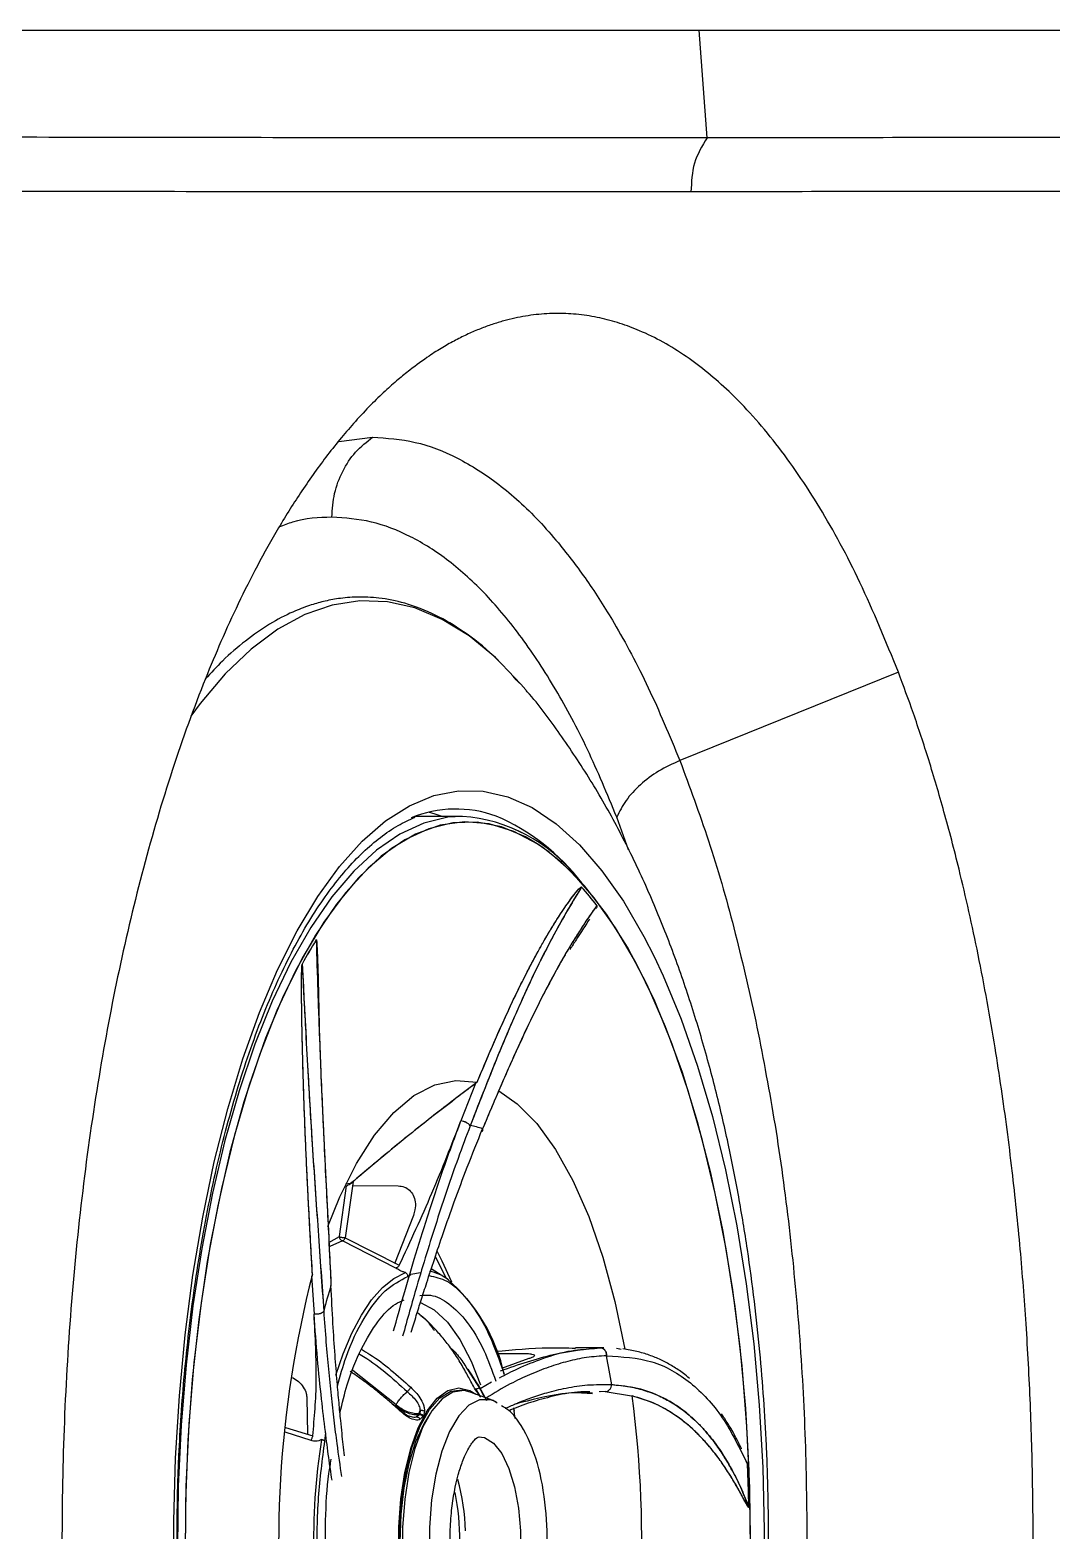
# Model space of a CAD drawing. Header units: inches. Extents: x 2 to 87, y 6 to 129.
# Drawn here: x 9.811 to 12.518, y 65.559 to 69.533 of the extents above; entities that cross this region are included whole.
import ezdxf

# ---------------------------------------------------------------- set-up
doc = ezdxf.new("R2010")
doc.units = ezdxf.units.IN
doc.header["$MEASUREMENT"] = 0
doc.layers.add('1', color=4, linetype='Continuous')

# ---------------------------------------------------------------- blocks, each defined once
blk = doc.blocks.new('2026 STRIDE')
at = {"layer": '1', "color": 3}
for p, q in [((9.2509, 48.4234), (10.856, 48.4234)), ((9.2718, 48.138), (9.2509, 48.4234)), ((8.2966, 47.3342), (8.3863, 47.3456)), ((9.7787, 46.7231), (9.1999, 46.4892)), ((8.6239, 46.3414), (8.4981, 46.3414)), ((8.6239, 46.3414), (8.4981, 46.3414)), ((9.0637, 46.2529), (9.0329, 46.3393)), ((8.6586, 45.6339), (8.6202, 45.5353)), ((8.6586, 45.6339), (8.6202, 45.5353)), ((8.6631, 45.6372), (8.6586, 45.6339)), ((8.6631, 45.6372), (8.6586, 45.6339)), ((8.6747, 45.5074), (8.6775, 45.5139)), ((8.2982, 45.2285), (8.3167, 45.3631)), ((8.3344, 45.3744), (8.3135, 45.2251)), ((8.3278, 45.3688), (8.3146, 45.3672)), ((8.3325, 45.3636), (8.4539, 45.3629)), ((8.4941, 45.2849), (8.4441, 45.1562)), ((8.2706, 45.2128), (8.2982, 45.2285)), ((8.4478, 45.1453), (8.3065, 45.2172)), ((8.3135, 45.2251), (8.4569, 45.1526)), ((8.5813, 45.1182), (8.5524, 45.176)), ((8.2241, 45.125), (8.2311, 45.0232)), ((8.2241, 45.125), (8.2311, 45.0232)), ((8.4793, 45.1231), (8.4878, 45.1286)), ((8.5131, 45.1326), (8.4878, 45.1286)), ((8.5876, 45.1142), (8.5415, 45.1431)), ((8.517, 45.0171), (8.5045, 45.0279)), ((8.7139, 44.9194), (8.7803, 44.9194)), ((8.999, 44.9343), (8.9238, 44.9343)), ((8.999, 44.9343), (8.9238, 44.9343)), ((8.9891, 44.9342), (8.9448, 44.9292)), ((8.999, 44.9337), (8.9891, 44.9342)), ((8.999, 44.9337), (8.9891, 44.9342)), ((9.0406, 44.9304), (9.0317, 44.932)), ((9.0448, 44.9297), (9.0317, 44.932)), ((9.0543, 44.9305), (9.0492, 44.9311)), ((8.4483, 44.7834), (8.3339, 44.8738)), ((8.6375, 44.8765), (8.6711, 44.825)), ((8.7996, 44.9056), (8.7279, 44.8793)), ((8.701, 44.8428), (8.6708, 44.8252)), ((8.2121, 44.8014), (8.2134, 44.7055)), ((8.7055, 44.7943), (8.6447, 44.817)), ((8.6591, 44.8252), (8.6692, 44.8078)), ((8.6711, 44.825), (8.6796, 44.8074)), ((8.7157, 44.7879), (8.7056, 44.7943)), ((8.9256, 44.8157), (8.9682, 44.8132)), ((8.9568, 44.8157), (8.9683, 44.815)), ((9.0025, 44.8182), (8.9866, 44.8173)), ((9.0025, 44.8182), (8.9888, 44.818)), ((9.0025, 44.8182), (9.072, 44.8072)), ((9.0025, 44.8182), (9.072, 44.8072)), ((9.072, 44.8072), (9.0734, 44.8071)), ((8.4532, 44.7735), (8.4384, 44.7852)), ((8.4471, 44.7812), (8.4483, 44.7834)), ((8.5028, 44.7514), (8.5072, 44.757)), ((8.5072, 44.757), (8.5088, 44.757)), ((8.5083, 44.7591), (8.5118, 44.7679)), ((8.51, 44.7591), (8.5083, 44.7591)), ((8.5196, 44.7522), (8.512, 44.7448)), ((8.5207, 44.7543), (8.5196, 44.7522)), ((8.5236, 44.7661), (8.5207, 44.7543)), ((8.7594, 44.7754), (8.7608, 44.7667)), ((8.764, 44.7473), (8.7608, 44.7667)), ((8.1556, 44.7236), (8.2278, 44.701)), ((8.2231, 44.6888), (8.1545, 44.7104)), ((8.2598, 44.6878), (8.2622, 44.7093)), ((9.3792, 44.6261), (9.3709, 44.6435))]:
    blk.add_line(p, q, dxfattribs=at)
at = {"layer": '1', "color": 3, "flags": 128}
for points in [[(8.7917, 46.6764), (8.7791, 46.6912), (8.7113, 46.7617), (8.6416, 46.819), (8.5705, 46.8629), (8.4982, 46.8932), (8.4253, 46.9097), (8.352, 46.9122), (8.279, 46.9008), (8.2064, 46.8756), (8.1348, 46.8366), (8.0645, 46.7842), (7.996, 46.7185), (7.9296, 46.64), (7.9049, 46.6068)], [(7.8611, 44.3095), (7.8601, 44.476), (7.8646, 44.6422), (7.8746, 44.8068), (7.8899, 44.9686), (7.9105, 45.1267), (7.9363, 45.2798), (7.967, 45.4269), (8.0024, 45.567), (8.0423, 45.699), (8.0864, 45.822), (8.1344, 45.9353), (8.186, 46.0379), (8.2407, 46.1292), (8.2983, 46.2085), (8.3582, 46.2753), (8.4202, 46.3291), (8.4837, 46.3695), (8.5483, 46.3962), (8.6136, 46.4091), (8.679, 46.4081), (8.7442, 46.3931), (8.8087, 46.3644), (8.872, 46.3219), (8.9337, 46.2662), (8.9933, 46.1975), (9.0505, 46.1164), (9.1048, 46.0234), (9.132, 45.9701)], [(8.6239, 46.3414), (8.5852, 46.3388), (8.5215, 46.3236), (8.4584, 46.2946), (8.3966, 46.2522), (8.3364, 46.1966), (8.2783, 46.1282), (8.2226, 46.0475), (8.1699, 45.955), (8.1204, 45.8516), (8.0746, 45.7378), (8.0327, 45.6146), (7.9951, 45.4827), (7.962, 45.3433), (7.9337, 45.1971), (7.9103, 45.0455), (7.8921, 44.8893), (7.8791, 44.7297), (7.8716, 44.5679), (7.8694, 44.4051)], [(8.6239, 46.3414), (8.5852, 46.3388), (8.5215, 46.3236), (8.4584, 46.2946), (8.3966, 46.2522), (8.3364, 46.1966), (8.2783, 46.1282), (8.2227, 46.0475), (8.1699, 45.955), (8.1204, 45.8516), (8.0746, 45.7378), (8.0327, 45.6146), (7.9951, 45.4828), (7.962, 45.3433), (7.9337, 45.1972), (7.9103, 45.0455), (7.8921, 44.8893), (7.8792, 44.7297), (7.8716, 44.568), (7.8694, 44.4051), (7.8727, 44.2424)], [(8.57, 46.3414), (8.5519, 46.3474), (8.534, 46.3523)], [(8.8366, 46.2589), (8.824, 46.2674), (8.7601, 46.3016), (8.6952, 46.3214), (8.6299, 46.3268), (8.5647, 46.3177), (8.5, 46.2941), (8.4364, 46.2563), (8.3743, 46.2046), (8.3142, 46.1393), (8.2566, 46.0609), (8.2019, 45.97), (8.1506, 45.8674), (8.1029, 45.7538), (8.0593, 45.63), (8.0201, 45.497), (7.9857, 45.3559), (7.9561, 45.2076), (7.9318, 45.0534), (7.9129, 44.8944), (7.8995, 44.7317), (7.8917, 44.5667), (7.8896, 44.4006), (7.8931, 44.2347)], [(8.8224, 46.2684), (8.7911, 46.2868), (8.7275, 46.3134), (8.6633, 46.3259), (8.5988, 46.3243), (8.5347, 46.3086), (8.4713, 46.2789), (8.4092, 46.2356), (8.3488, 46.1787), (8.2905, 46.1089), (8.2348, 46.0266), (8.182, 45.9324), (8.1327, 45.827), (8.0871, 45.7113), (8.0455, 45.5859), (8.0084, 45.452), (7.9759, 45.3104), (7.9484, 45.1623), (7.9259, 45.0087), (7.9087, 44.8507), (7.8969, 44.6896), (7.8906, 44.5265), (7.8899, 44.3626)], [(9.3871, 44.3996), (9.3851, 44.5634), (9.3775, 44.7262), (9.3645, 44.8867), (9.3461, 45.0438), (9.3225, 45.1963), (9.2938, 45.343), (9.2603, 45.483), (9.2221, 45.615), (9.1796, 45.7383), (9.1332, 45.8518), (9.083, 45.9547), (9.0296, 46.0462), (8.9732, 46.1258), (8.9144, 46.1927), (8.8536, 46.2465), (8.8224, 46.2684)], [(9.3835, 44.6094), (9.3743, 44.7739), (9.3594, 44.9357), (9.3391, 45.0937), (9.3134, 45.2465), (9.2826, 45.393), (9.2469, 45.5321), (9.2065, 45.6628), (9.1618, 45.7841), (9.1132, 45.8949), (9.0609, 45.9946), (9.0054, 46.0823), (8.9471, 46.1574), (8.8865, 46.2193), (8.8366, 46.2589)], [(9.132, 45.9701), (9.1559, 45.9191), (9.2033, 45.8044), (9.2468, 45.68), (9.2861, 45.5467), (9.3208, 45.4055), (9.3508, 45.2575), (9.3758, 45.1036), (9.3956, 44.9449), (9.4102, 44.7825), (9.4193, 44.6176)], [(8.2678, 45.2558), (8.2992, 45.3338), (8.3433, 45.4225), (8.3912, 45.4974), (8.4423, 45.5576), (8.4957, 45.6022), (8.5509, 45.6305), (8.6069, 45.6422), (8.6631, 45.6372)], [(8.2678, 45.2558), (8.2992, 45.3338), (8.3433, 45.4225), (8.3912, 45.4974), (8.4423, 45.5576), (8.4957, 45.6022), (8.5509, 45.6305), (8.6069, 45.6422), (8.6631, 45.6372)], [(8.7204, 45.6145), (8.7691, 45.5806), (8.8213, 45.5277), (8.8708, 45.4596), (8.9168, 45.3773), (8.9587, 45.2818), (8.9959, 45.1745), (9.0279, 45.0569), (9.0543, 44.9305)], [(8.7204, 45.6145), (8.7691, 45.5806), (8.8213, 45.5277), (8.8708, 45.4596), (8.9168, 45.3773), (8.9587, 45.2818), (8.9959, 45.1745), (9.0279, 45.0569), (9.0543, 44.9305)], [(8.3065, 45.2172), (8.2725, 45.2026), (8.2709, 45.2017)], [(8.5958, 45.108), (8.5708, 45.1635), (8.557, 45.1901)], [(8.2892, 44.8615), (8.3082, 44.9178), (8.3312, 44.9726), (8.3565, 45.0205), (8.3836, 45.061), (8.4124, 45.0935), (8.4425, 45.1177), (8.4734, 45.1332)], [(8.5114, 45.0543), (8.513, 45.0538), (8.5496, 45.0349), (8.5848, 45.0022), (8.6176, 44.9566), (8.6474, 44.899), (8.6718, 44.8358)], [(8.4555, 44.3856), (8.4555, 44.4605), (8.461, 44.5341), (8.4717, 44.6038), (8.4873, 44.6674), (8.5072, 44.7227), (8.5307, 44.7677), (8.5571, 44.8009), (8.5854, 44.8212), (8.6148, 44.8279), (8.6441, 44.8209), (8.6593, 44.8115)], [(8.4578, 44.386), (8.458, 44.4622), (8.4638, 44.537), (8.4751, 44.6077), (8.4914, 44.6716), (8.5122, 44.7265), (8.5367, 44.7704), (8.564, 44.8017), (8.5932, 44.8193), (8.6231, 44.8225), (8.6346, 44.8199)], [(8.6447, 44.817), (8.6288, 44.8208), (8.5991, 44.817), (8.5701, 44.7988), (8.543, 44.7671), (8.5187, 44.7229), (8.4982, 44.6678), (8.4822, 44.6038), (8.4712, 44.5333), (8.4656, 44.4587), (8.4657, 44.3828)], [(8.7131, 44.7909), (8.6985, 44.7965), (8.6695, 44.7965), (8.641, 44.7821), (8.6142, 44.7538), (8.5901, 44.7128), (8.5697, 44.6606), (8.5536, 44.5993), (8.5425, 44.5312), (8.5368, 44.4588), (8.5368, 44.3851)], [(8.5387, 44.7605), (8.5215, 44.7333), (8.4999, 44.6855), (8.4823, 44.6281), (8.4692, 44.5633), (8.4613, 44.4933), (8.4586, 44.4208), (8.4615, 44.3483), (8.4696, 44.2785), (8.4828, 44.2139), (8.5006, 44.1568), (8.5223, 44.1093), (8.5387, 44.0836)], [(8.6668, 44.6986), (8.6829, 44.6965), (8.7066, 44.6819), (8.7284, 44.6542), (8.7472, 44.6149), (8.7621, 44.566), (8.7724, 44.5098), (8.7775, 44.4493), (8.7772, 44.3873), (8.7714, 44.3272), (8.7606, 44.2717), (8.7451, 44.2238), (8.7259, 44.1859), (8.7038, 44.1598), (8.68, 44.1468), (8.6696, 44.1455)], [(8.9174, 42.6544), (8.9624, 42.7049), (9.02, 42.7832), (9.0747, 42.8741), (9.1261, 42.9767), (9.1737, 43.0904), (9.2173, 43.2142), (9.2565, 43.3471), (9.291, 43.4883), (9.3205, 43.6365), (9.3448, 43.7908), (9.3638, 43.9498), (9.3772, 44.1124), (9.385, 44.2774), (9.3871, 44.4435), (9.3835, 44.6094)], [(9.4193, 44.6176), (9.423, 44.4514), (9.4231, 44.422)]]:
    blk.add_lwpolyline(points, dxfattribs=at)
at = {"layer": '1', "color": 3}
for centre, radius, start, end in [((8.6064, 46.0477), 0.313, 70.0361, 112.2248), ((8.5941, 45.9205), 0.4219, 37.9071, 85.9476), ((8.5941, 45.9205), 0.4219, 37.9079, 85.9381), ((8.4914, 45.8227), 0.5646, 37.3305, 66.8663), ((8.3131, 45.5975), 0.8382, 37.2614, 41.6217), ((8.3131, 45.5975), 0.8382, 37.2618, 41.6218), ((9.3762, 45.3191), 1.3351, 148.5936, 151.7904), ((9.3763, 45.3191), 1.3351, 148.5939, 151.7904), ((8.6156, 45.3398), 0.1849, 70.4186, 80.9238), ((10.9945, 44.4185), 2.8572, 165.6066, 187.6712), ((8.5043, 44.9997), 0.1415, 55.6569, 76.1959), ((8.2783, 44.7626), 0.4677, 12.4733, 49.1704), ((9.8852, 44.6075), 1.6827, 163.0029, 165.4113), ((6.8224, 44.4866), 2.2247, 9.0498, 11.0491), ((6.2343, 44.4254), 2.8646, 345.8846, 7.6554), ((8.7784, 44.6096), 0.3086, 151.0457, 151.4911), ((8.7801, 44.6096), 0.3086, 151.0457, 151.4911), ((8.5085, 44.7418), 0.0152, 43.4842, 88.845), ((9.9596, 44.4235), 1.7297, 171.082, 191.7057), ((4.6319, 44.4238), 4.7515, 2.225, 2.4399), ((4.6051, 44.4228), 4.7784, 1.0725, 2.4385), ((9.027, 45.7516), 1.1965, 287.1532, 287.3357), ((4.6005, 44.4227), 4.783, 1.0728, 2.224), ((8.0671, 44.4335), 0.5653, 1.5901, 15.5656), ((7.9463, 44.4221), 0.6711, 348.7366, 11.0995)]:
    blk.add_arc(centre, radius, start, end, dxfattribs=at)
for points, knots in [([(7.2188, 48.4234), (7.5553, 48.4234), (8.2282, 48.4234), (8.91, 48.4234), (9.2509, 48.4234)], [0, 0, 0, 0, 0.5, 1, 1, 1, 1]), ([(9.2718, 48.138), (8.9286, 48.138), (8.2423, 48.1379), (7.5799, 48.1392), (7.2488, 48.1398)], [0, 0, 0, 0, 0.5, 1, 1, 1, 1]), ([(9.2718, 48.138), (9.2588, 48.1163), (9.2329, 48.0729), (9.2305, 48.0212), (9.2294, 47.9953)], [0, 0, 0, 0, 0.500034, 1, 1, 1, 1]), ([(10.8655, 48.1413), (10.5956, 48.1404), (10.0558, 48.1385), (9.5331, 48.1382), (9.2718, 48.138)], [0, 0, 0, 0, 0.499999, 1, 1, 1, 1]), ([(9.2294, 47.9953), (8.8862, 47.9953), (8.1998, 47.9952), (7.54, 47.9956), (7.2101, 47.9958)], [0, 0, 0, 0, 0.5, 1, 1, 1, 1]), ([(10.8293, 47.9968), (10.5576, 47.9964), (10.0143, 47.9956), (9.491, 47.9954), (9.2294, 47.9953)], [0, 0, 0, 0, 0.499999, 1, 1, 1, 1]), ([(9.7787, 46.7231), (9.7921, 46.687), (9.8199, 46.6121), (9.8603, 46.4889), (9.9008, 46.3517), (9.936, 46.217), (9.9658, 46.09), (9.9906, 45.9732), (10.0138, 45.8529), (10.0342, 45.7343), (10.0571, 45.5857), (10.0804, 45.4083), (10.1018, 45.2001), (10.1179, 44.9936), (10.129, 44.7848), (10.1351, 44.57), (10.136, 44.3596), (10.1321, 44.1504), (10.1232, 43.9394), (10.1095, 43.7379), (10.0915, 43.5405), (10.0686, 43.342), (10.0458, 43.1842), (10.0271, 43.071), (10.0158, 43.0059), (10.0021, 42.9323), (9.9853, 42.8476), (9.967, 42.7624), (9.9496, 42.6868), (9.9365, 42.6329), (9.9246, 42.586), (9.9125, 42.5397), (9.8984, 42.4881), (9.8843, 42.4385), (9.8702, 42.3911), (9.8561, 42.3456), (9.8267, 42.2539), (9.789, 42.147), (9.7417, 42.0287), (9.7035, 41.9408), (9.6645, 41.8585), (9.6249, 41.7817), (9.5742, 41.6915), (9.5109, 41.5919), (9.4337, 41.4886), (9.3545, 41.4002), (9.2732, 41.326), (9.1898, 41.2656), (9.1126, 41.2242), (9.0426, 41.1971), (8.9801, 41.1806), (8.9149, 41.1715), (8.8548, 41.1709), (8.7998, 41.1764), (8.7496, 41.1861), (8.6967, 41.2016), (8.6456, 41.222), (8.6055, 41.242), (8.5744, 41.2595), (8.546, 41.2769), (8.5016, 41.3072), (8.4383, 41.3574), (8.3694, 41.4238), (8.3079, 41.4934), (8.2604, 41.5532), (8.2189, 41.6106), (8.1832, 41.664), (8.1492, 41.7181), (8.0963, 41.808), (8.0273, 41.9412), (7.948, 42.122), (7.8771, 42.3116), (7.8135, 42.5112), (7.7573, 42.7188), (7.7084, 42.9329), (7.6624, 43.1758), (7.6215, 43.4506), (7.589, 43.7593), (7.5689, 44.0756), (7.5614, 44.3967), (7.5669, 44.7188), (7.5852, 45.0382), (7.6163, 45.3512), (7.6591, 45.6511), (7.7131, 45.9372), (7.7779, 46.2087), (7.8544, 46.4678), (7.9253, 46.6637), (7.9852, 46.807), (8.031, 46.9072), (8.0818, 47.0081), (8.1381, 47.1086), (8.2, 47.207), (8.2677, 47.3016), (8.329, 47.3755), (8.3802, 47.4299), (8.418, 47.4666), (8.4525, 47.4972), (8.4914, 47.5288), (8.5308, 47.5574), (8.5713, 47.5831), (8.6058, 47.6024), (8.639, 47.6188), (8.6713, 47.6326), (8.7027, 47.6441), (8.7332, 47.6534), (8.7627, 47.6607), (8.7912, 47.6662), (8.829, 47.6714), (8.8761, 47.674), (8.9323, 47.671), (8.9873, 47.6621), (9.0409, 47.6477), (9.1179, 47.619), (9.2153, 47.5649), (9.3149, 47.4834), (9.3934, 47.4023), (9.4546, 47.3291), (9.5137, 47.2481), (9.5893, 47.1302), (9.6808, 46.9628), (9.7455, 46.8042), (9.7787, 46.7231)], [0, 0, 0, 0, 0.00738, 0.015333, 0.023852, 0.032926, 0.039388, 0.045828, 0.052666, 0.059272, 0.065027, 0.076337, 0.086929, 0.096819, 0.107388, 0.117956, 0.128524, 0.138354, 0.148776, 0.159785, 0.168486, 0.178683, 0.190359, 0.193372, 0.196892, 0.200917, 0.205447, 0.210993, 0.215334, 0.218476, 0.220421, 0.223628, 0.226749, 0.229784, 0.232734, 0.2356, 0.23838, 0.250348, 0.256954, 0.263441, 0.269812, 0.276066, 0.282204, 0.293088, 0.303969, 0.314849, 0.32533, 0.336044, 0.346991, 0.354424, 0.362135, 0.370121, 0.378383, 0.384155, 0.390289, 0.396783, 0.403637, 0.409162, 0.411722, 0.415266, 0.419792, 0.428516, 0.439482, 0.446649, 0.453111, 0.45887, 0.463927, 0.468285, 0.473554, 0.487241, 0.500072, 0.512722, 0.525167, 0.53741, 0.549452, 0.561296, 0.576868, 0.592496, 0.608183, 0.623938, 0.639768, 0.655576, 0.671367, 0.687146, 0.70232, 0.717754, 0.733457, 0.749437, 0.756343, 0.763741, 0.771637, 0.780035, 0.78894, 0.798358, 0.808297, 0.8137, 0.818626, 0.823074, 0.82704, 0.833516, 0.838041, 0.842279, 0.846394, 0.850385, 0.854251, 0.857991, 0.861606, 0.865093, 0.868454, 0.875461, 0.882336, 0.88908, 0.895689, 0.902164, 0.917749, 0.932467, 0.940916, 0.94933, 0.957708, 0.96605, 0.982625, 1, 1, 1, 1]), ([(8.2783, 47.1335), (8.2797, 47.1547), (8.2826, 47.1969), (8.3052, 47.2559), (8.3392, 47.308), (8.3706, 47.333), (8.3863, 47.3456)], [0, 0, 0, 0, 0.250987, 0.5, 0.749013, 1, 1, 1, 1]), ([(8.3863, 47.3456), (8.424, 47.3429), (8.4993, 47.3376), (8.6112, 47.2941), (8.7208, 47.2245), (8.8097, 47.1445), (8.8611, 47.0851), (8.8783, 47.0653)], [0, 0, 0, 0, 0.222216, 0.444431, 0.666645, 0.888859, 1, 1, 1, 1]), ([(8.2783, 47.1335), (8.2434, 47.1323), (8.1964, 47.1307), (8.1501, 47.1116), (8.1382, 47.1067)], [0, 0, 0, 0, 0.742055, 1, 1, 1, 1]), ([(9.0329, 46.3393), (9.0075, 46.4003), (8.9567, 46.5224), (8.872, 46.6802), (8.7822, 46.8176), (8.6873, 46.9315), (8.5886, 47.0214), (8.4868, 47.0857), (8.3831, 47.1262), (8.3132, 47.1311), (8.2783, 47.1335)], [0, 0, 0, 0, 0.125, 0.25, 0.375, 0.5, 0.625, 0.75, 0.875, 1, 1, 1, 1]), ([(8.8783, 47.0653), (8.9035, 47.0332), (8.9541, 46.9691), (9.034, 46.8424), (9.1178, 46.6867), (9.1725, 46.555), (9.1999, 46.4892)], [0, 0, 0, 0, 0.214307, 0.428615, 0.714307, 1, 1, 1, 1]), ([(8.7753, 46.6937), (8.7526, 46.7189), (8.7044, 46.7723), (8.6298, 46.8306), (8.5512, 46.8774), (8.4762, 46.9064), (8.4063, 46.9205), (8.3476, 46.9232), (8.2986, 46.919), (8.2568, 46.911), (8.2165, 46.8994), (8.1689, 46.8809), (8.1119, 46.8511), (8.0497, 46.8076), (7.9927, 46.7587), (7.9581, 46.7209), (7.943, 46.7044)], [0, 0, 0, 0, 0.087702, 0.185518, 0.272861, 0.369695, 0.449498, 0.517013, 0.573622, 0.619321, 0.661731, 0.713841, 0.787145, 0.865488, 0.941181, 1, 1, 1, 1]), ([(9.4351, 44.4221), (9.4345, 44.4823), (9.4338, 44.5672), (9.4286, 44.6926), (9.4224, 44.7998), (9.412, 44.9268), (9.3978, 45.0591), (9.3792, 45.1963), (9.3561, 45.3361), (9.3281, 45.4772), (9.2951, 45.6188), (9.2565, 45.7601), (9.2119, 45.9004), (9.1609, 46.0394), (9.1029, 46.1763), (9.0374, 46.3096), (8.9647, 46.438), (8.884, 46.5584), (8.8264, 46.6375), (8.7933, 46.6743), (8.792, 46.6757)], [0, 0, 0, 0, 0.069721, 0.098278, 0.145616, 0.194731, 0.247445, 0.302525, 0.359554, 0.418242, 0.478442, 0.540096, 0.603196, 0.667733, 0.733602, 0.800475, 0.867413, 0.933325, 0.997408, 1, 1, 1, 1]), ([(9.1999, 46.4892), (9.1807, 46.4804), (9.1423, 46.4627), (9.0939, 46.4258), (9.0548, 46.3841), (9.0402, 46.3543), (9.0329, 46.3393)], [0, 0, 0, 0, 0.250988, 0.5, 0.749012, 1, 1, 1, 1]), ([(9.1999, 46.4892), (9.2257, 46.4196), (9.2774, 46.2802), (9.3448, 46.0488), (9.3822, 45.8826), (9.401, 45.7995)], [0, 0, 0, 0, 0.333333, 0.666667, 1, 1, 1, 1]), ([(7.8681, 44.4221), (7.8686, 44.4763), (7.8692, 44.5521), (7.8737, 44.6631), (7.879, 44.7564), (7.8877, 44.8663), (7.8994, 44.9796), (7.9144, 45.0956), (7.9328, 45.212), (7.9544, 45.3272), (7.9793, 45.4398), (8.0073, 45.5487), (8.0381, 45.6529), (8.0717, 45.7518), (8.1077, 45.8445), (8.1459, 45.9306), (8.186, 46.0095), (8.2278, 46.0808), (8.2711, 46.1444), (8.3155, 46.2001), (8.3608, 46.2477), (8.4069, 46.2871), (8.453, 46.3185), (8.4835, 46.3322), (8.4985, 46.3389)], [0, 0, 0, 0, 0.058868, 0.082272, 0.121083, 0.161152, 0.203909, 0.248273, 0.293801, 0.340133, 0.387012, 0.434241, 0.481672, 0.529186, 0.57669, 0.624114, 0.671405, 0.718537, 0.765513, 0.812383, 0.859262, 0.906348, 0.954008, 1, 1, 1, 1]), ([(8.9397, 46.1542), (8.9173, 46.1174), (8.8725, 46.0438), (8.7992, 45.8972), (8.7235, 45.7246), (8.671, 45.5897), (8.6447, 45.5223)], [0, 0, 0, 0, 0.250185, 0.500172, 0.750054, 1, 1, 1, 1]), ([(8.9397, 46.1542), (8.933, 46.1436), (8.9179, 46.1195), (8.8921, 46.0755), (8.8624, 46.0215), (8.8288, 45.9561), (8.7893, 45.8736), (8.7452, 45.7738), (8.696, 45.6545), (8.6626, 45.5683), (8.6447, 45.5223)], [0, 0, 0, 0, 0.076042, 0.171909, 0.282488, 0.393719, 0.52075, 0.682832, 0.830704, 1, 1, 1, 1]), ([(8.6631, 45.6372), (8.6754, 45.6666), (8.6974, 45.7196), (8.7268, 45.7862), (8.7514, 45.8396), (8.7737, 45.886), (8.794, 45.9264), (8.8123, 45.9614), (8.8286, 45.9912), (8.8447, 46.0195), (8.8632, 46.0507), (8.8826, 46.0814), (8.9013, 46.109), (8.9155, 46.1285), (8.9259, 46.1416), (8.9328, 46.1494), (8.9369, 46.1533), (8.9387, 46.1543), (8.9394, 46.1545), (8.9396, 46.1543), (8.9397, 46.1542)], [0, 0, 0, 0, 0.129192, 0.232247, 0.31224, 0.390926, 0.471292, 0.530715, 0.589837, 0.648641, 0.707111, 0.793751, 0.863677, 0.916276, 0.953866, 0.980045, 0.99375, 0.997767, 0.999092, 1, 1, 1, 1]), ([(8.6631, 45.6372), (8.671, 45.6561), (8.6863, 45.693), (8.7085, 45.7448), (8.73, 45.7931), (8.751, 45.8388), (8.7722, 45.8829), (8.7918, 45.9222), (8.8099, 45.9569), (8.8264, 45.9873), (8.843, 46.0165), (8.8597, 46.0447), (8.876, 46.0709), (8.891, 46.0939), (8.904, 46.1127), (8.9175, 46.1311), (8.9283, 46.1448), (8.9362, 46.1528), (8.9385, 46.1543), (8.9393, 46.1544), (8.9395, 46.1544), (8.9397, 46.1543), (8.9397, 46.1542)], [0, 0, 0, 0, 0.082507, 0.161152, 0.235824, 0.31015, 0.385664, 0.462423, 0.5218, 0.581626, 0.641914, 0.702681, 0.76537, 0.822714, 0.87059, 0.910727, 0.974984, 0.992345, 0.99734, 0.998943, 0.999534, 1, 1, 1, 1]), ([(8.9802, 46.105), (8.9674, 46.0873), (8.9516, 46.0655), (8.9348, 46.0384), (8.9316, 46.0333)], [0, 0, 0, 0, 0.812049, 1, 1, 1, 1]), ([(8.9802, 46.105), (8.9706, 46.0918), (8.9556, 46.0711), (8.9396, 46.0457), (8.9338, 46.0365)], [0, 0, 0, 0, 0.636436, 1, 1, 1, 1]), ([(8.9802, 46.105), (8.9802, 46.105), (8.9803, 46.1049), (8.9803, 46.1048), (8.9804, 46.1046), (8.9804, 46.1045), (8.9804, 46.1043), (8.9804, 46.1041), (8.9803, 46.1035), (8.9801, 46.1026), (8.9793, 46.1004), (8.9784, 46.0989), (8.9778, 46.0977)], [0, 0, 0, 0, 0.015694, 0.02966, 0.042656, 0.055611, 0.069465, 0.084993, 0.123044, 0.234265, 0.397842, 1, 1, 1, 1]), ([(8.9605, 46.0691), (8.9573, 46.0642), (8.9503, 46.0534), (8.9386, 46.0355), (8.9248, 46.0139), (8.9147, 45.9981), (8.9092, 45.9892), (8.9091, 45.989)], [0, 0, 0, 0, 0.191098, 0.423662, 0.69118, 0.992809, 1, 1, 1, 1]), ([(8.9338, 46.0365), (8.9273, 46.0265), (8.9111, 46.0016), (8.8837, 45.9544), (8.8532, 45.8986), (8.8203, 45.8343), (8.7856, 45.7622), (8.7496, 45.6827), (8.7137, 45.6003), (8.69, 45.5437), (8.6775, 45.5139)], [0, 0, 0, 0, 0.083782, 0.208792, 0.338126, 0.452809, 0.598271, 0.740055, 0.863328, 1, 1, 1, 1]), ([(8.9316, 46.0333), (8.9239, 46.0212), (8.9138, 46.0054), (8.9011, 45.984), (8.8942, 45.9723), (8.8879, 45.9613), (8.8821, 45.9511), (8.8769, 45.9417), (8.858, 45.9075), (8.8247, 45.8439), (8.7762, 45.7423), (8.7273, 45.6325), (8.694, 45.5532), (8.6775, 45.5139)], [0, 0, 0, 0, 0.09964, 0.130613, 0.159213, 0.185441, 0.209296, 0.230776, 0.249883, 0.441809, 0.630817, 0.816891, 1, 1, 1, 1]), ([(8.2368, 46.0148), (8.2368, 46.0149), (8.2368, 46.015), (8.2369, 46.015), (8.237, 46.0149), (8.2371, 46.0149), (8.2371, 46.0147), (8.2373, 46.0143), (8.2375, 46.0133), (8.2382, 46.0085), (8.2388, 45.9995), (8.2395, 45.9855), (8.2402, 45.9685), (8.2411, 45.9418), (8.2421, 45.9028), (8.2434, 45.8489), (8.2442, 45.8091), (8.2447, 45.7873)], [0, 0, 0, 0, 0.001399, 0.002014, 0.00262, 0.003255, 0.003953, 0.005633, 0.010478, 0.017591, 0.0701, 0.127721, 0.202, 0.292836, 0.478108, 0.714711, 1, 1, 1, 1]), ([(8.2368, 46.0148), (8.2382, 45.9699), (8.2407, 45.8889), (8.2438, 45.7992), (8.2458, 45.7474), (8.2466, 45.7252), (8.2474, 45.7048), (8.2482, 45.6862), (8.2489, 45.6695), (8.2513, 45.6094), (8.2559, 45.5062), (8.263, 45.3631), (8.27, 45.2264), (8.274, 45.1415), (8.276, 45.0994)], [0, 0, 0, 0, 0.143689, 0.258956, 0.284448, 0.307987, 0.329573, 0.349205, 0.366882, 0.382606, 0.540573, 0.696139, 0.849289, 1, 1, 1, 1]), ([(8.2368, 46.0148), (8.2378, 45.9812), (8.2401, 45.9067), (8.2438, 45.7987), (8.2479, 45.6907), (8.252, 45.5942), (8.2566, 45.4933), (8.2616, 45.3906), (8.2668, 45.2884), (8.2718, 45.1911), (8.2745, 45.131), (8.276, 45.0994)], [0, 0, 0, 0, 0.107485, 0.238567, 0.342524, 0.450049, 0.545403, 0.666277, 0.784106, 0.886487, 1, 1, 1, 1]), ([(8.227, 45.1287), (8.2253, 45.1577), (8.222, 45.2144), (8.2174, 45.2977), (8.2136, 45.3732), (8.2104, 45.442), (8.2068, 45.5251), (8.2033, 45.6206), (8.2007, 45.7138), (8.1992, 45.7845), (8.1984, 45.8359), (8.198, 45.8842), (8.198, 45.9197), (8.1987, 45.9417), (8.1992, 45.9477), (8.1995, 45.9493), (8.1996, 45.9499), (8.1997, 45.9501), (8.1997, 45.9502)], [0, 0, 0, 0, 0.113953, 0.222942, 0.314775, 0.393989, 0.474125, 0.615342, 0.735005, 0.804943, 0.865955, 0.917844, 0.976853, 0.99284, 0.997477, 0.998985, 0.999549, 1, 1, 1, 1]), ([(8.227, 45.1287), (8.2258, 45.1496), (8.2234, 45.1904), (8.2199, 45.2519), (8.2167, 45.3123), (8.2136, 45.3729), (8.2107, 45.4348), (8.2082, 45.4933), (8.206, 45.5478), (8.2042, 45.5981), (8.2026, 45.6489), (8.2011, 45.7005), (8.1999, 45.7508), (8.199, 45.7978), (8.1984, 45.8389), (8.198, 45.8823), (8.198, 45.9169), (8.1987, 45.941), (8.1992, 45.9475), (8.1995, 45.9493), (8.1996, 45.9499), (8.1997, 45.9501), (8.1997, 45.9502)], [0, 0, 0, 0, 0.082382, 0.160914, 0.235488, 0.309692, 0.385138, 0.461887, 0.521286, 0.581118, 0.641396, 0.702136, 0.764497, 0.820108, 0.868797, 0.91041, 0.974901, 0.992322, 0.997333, 0.99894, 0.999533, 1, 1, 1, 1]), ([(8.1997, 45.9502), (8.2038, 45.8705), (8.2118, 45.7112), (8.2259, 45.4727), (8.242, 45.2409), (8.2518, 45.1012), (8.2567, 45.0314)], [0, 0, 0, 0, 0.250185, 0.500172, 0.750054, 1, 1, 1, 1]), ([(8.1997, 45.9502), (8.2013, 45.9191), (8.2043, 45.8587), (8.2095, 45.7599), (8.2148, 45.6628), (8.2206, 45.5643), (8.2268, 45.464), (8.234, 45.3561), (8.2419, 45.243), (8.2497, 45.1345), (8.2544, 45.0658), (8.2567, 45.0314)], [0, 0, 0, 0, 0.097964, 0.189913, 0.30984, 0.402141, 0.500118, 0.628525, 0.750026, 0.874995, 1, 1, 1, 1]), ([(9.401, 45.7995), (9.4177, 45.7138), (9.4513, 45.5424), (9.4889, 45.2708), (9.5163, 44.992), (9.5334, 44.7075), (9.5355, 44.516), (9.5366, 44.4202)], [0, 0, 0, 0, 0.2, 0.4, 0.599999, 0.799999, 1, 1, 1, 1]), ([(8.6586, 45.6339), (8.6026, 45.5913), (8.4902, 45.5059), (8.382, 45.4146), (8.3278, 45.3688)], [0, 0, 0, 0, 0.498632, 1, 1, 1, 1]), ([(8.6586, 45.6339), (8.6242, 45.608), (8.5704, 45.5673), (8.4618, 45.4814), (8.3887, 45.4201), (8.3344, 45.3744)], [0, 0, 0, 0, 0.312171, 0.487913, 1, 1, 1, 1]), ([(8.4419, 44.9793), (8.4504, 45.0101), (8.4682, 45.0735), (8.4979, 45.1744), (8.5331, 45.2877), (8.574, 45.4112), (8.6047, 45.4937), (8.6202, 45.5353)], [0, 0, 0, 0, 0.15975, 0.329609, 0.529308, 0.76251, 1, 1, 1, 1]), ([(8.4569, 45.1526), (8.4866, 45.2166), (8.5466, 45.3461), (8.5955, 45.4718), (8.6202, 45.5353)], [0, 0, 0, 0, 0.4946905, 1, 1, 1, 1]), ([(8.6447, 45.5223), (8.6339, 45.4936), (8.6131, 45.4385), (8.5836, 45.3536), (8.5558, 45.2693), (8.529, 45.1836), (8.4985, 45.0822), (8.478, 45.0089), (8.4656, 44.9646)], [0, 0, 0, 0, 0.163946, 0.315278, 0.467646, 0.619723, 0.770778, 1, 1, 1, 1]), ([(8.4885, 44.9757), (8.4929, 44.9904), (8.5016, 45.0186), (8.5153, 45.0622), (8.5312, 45.1118), (8.5506, 45.171), (8.5748, 45.2426), (8.6037, 45.3244), (8.6382, 45.4175), (8.6638, 45.4804), (8.6775, 45.5139)], [0, 0, 0, 0, 0.077905, 0.150178, 0.233656, 0.344485, 0.470875, 0.625514, 0.799986, 1, 1, 1, 1]), ([(8.6447, 45.5223), (8.6437, 45.5236), (8.6422, 45.5256), (8.6384, 45.5284), (8.635, 45.5304), (8.6312, 45.5322), (8.6262, 45.5341), (8.6226, 45.5348), (8.6202, 45.5353)], [0, 0, 0, 0, 0.241089, 0.371167, 0.503762, 0.635799, 0.764278, 1, 1, 1, 1]), ([(8.6447, 45.5223), (8.6438, 45.5236), (8.6423, 45.5255), (8.6386, 45.5282), (8.6352, 45.5303), (8.6314, 45.5321), (8.6263, 45.5341), (8.6226, 45.5348), (8.6202, 45.5353)], [0, 0, 0, 0, 0.235292, 0.36364, 0.495629, 0.628267, 0.758474, 1, 1, 1, 1]), ([(8.6749, 45.5074), (8.6754, 45.5076), (8.6775, 45.5081), (8.6787, 45.5103), (8.6779, 45.5128), (8.6775, 45.5139)], [0, 0, 0, 0, 0.153164, 0.591811, 1, 1, 1, 1]), ([(8.6764, 45.5079), (8.6764, 45.5079), (8.6779, 45.5083), (8.6787, 45.5104), (8.6779, 45.5128), (8.6775, 45.5139)], [0, 0, 0, 0, 0.000037, 0.518025, 1, 1, 1, 1]), ([(8.3167, 45.3631), (8.3171, 45.3632), (8.3179, 45.3634), (8.3203, 45.3645), (8.324, 45.3666), (8.3291, 45.3701), (8.3326, 45.373), (8.3344, 45.3744)], [0, 0, 0, 0, 0.105476, 0.219665, 0.464858, 0.730397, 1, 1, 1, 1]), ([(8.4539, 45.3629), (8.4595, 45.3623), (8.4708, 45.361), (8.4846, 45.3519), (8.4948, 45.3383), (8.5001, 45.3202), (8.4997, 45.3015), (8.4957, 45.2897), (8.4941, 45.2849)], [0, 0, 0, 0, 0.161416, 0.322613, 0.489718, 0.670379, 0.864807, 1, 1, 1, 1]), ([(8.2982, 45.2285), (8.2984, 45.2272), (8.2987, 45.2247), (8.3006, 45.2213), (8.3032, 45.2186), (8.3054, 45.2177), (8.3065, 45.2172)], [0, 0, 0, 0, 0.2500001, 0.5000001, 0.75, 1, 1, 1, 1]), ([(8.3135, 45.2251), (8.312, 45.2251), (8.309, 45.2252), (8.3044, 45.226), (8.3004, 45.2271), (8.2989, 45.228), (8.2982, 45.2285)], [0, 0, 0, 0, 0.251586, 0.503727, 0.754836, 1, 1, 1, 1]), ([(8.3065, 45.2172), (8.3071, 45.2174), (8.3083, 45.2177), (8.3101, 45.2194), (8.312, 45.2218), (8.3129, 45.2239), (8.3135, 45.2251)], [0, 0, 0, 0, 0.235223, 0.500032, 0.721415, 1, 1, 1, 1]), ([(8.4569, 45.1526), (8.4562, 45.1517), (8.4548, 45.1497), (8.4523, 45.1474), (8.4498, 45.1458), (8.4484, 45.1455), (8.4478, 45.1453)], [0, 0, 0, 0, 0.243718, 0.499518, 0.755577, 1, 1, 1, 1]), ([(8.2933, 44.8334), (8.3005, 44.8595), (8.3198, 44.9292), (8.363, 45.0161), (8.4184, 45.0915), (8.4592, 45.1127), (8.4793, 45.1231)], [0, 0, 0, 0, 0.1671, 0.44705, 0.727001, 1, 1, 1, 1]), ([(8.4734, 45.1332), (8.4709, 45.134), (8.4661, 45.1356), (8.459, 45.1388), (8.4527, 45.1421), (8.4494, 45.1442), (8.4478, 45.1453)], [0, 0, 0, 0, 0.282347, 0.563256, 0.780507, 1, 1, 1, 1]), ([(8.5357, 45.1254), (8.5515, 45.122), (8.5883, 45.1142), (8.6426, 45.0602), (8.695, 44.9773), (8.7218, 44.9007), (8.7346, 44.8641)], [0, 0, 0, 0, 0.20549, 0.477886, 0.750282, 1, 1, 1, 1]), ([(8.3115, 44.6482), (8.3104, 44.6581), (8.3082, 44.6774), (8.305, 44.7087), (8.3013, 44.7452), (8.297, 44.7905), (8.2919, 44.8479), (8.2864, 44.9175), (8.2807, 45.0019), (8.2776, 45.0655), (8.276, 45.0994)], [0, 0, 0, 0, 0.077905, 0.150178, 0.233656, 0.344485, 0.470875, 0.625514, 0.799986, 1, 1, 1, 1]), ([(8.5114, 45.0728), (8.5208, 45.0736), (8.5467, 45.076), (8.5895, 45.0535), (8.6375, 45.0051), (8.6801, 44.9357), (8.7022, 44.8742), (8.7124, 44.8459)], [0, 0, 0, 0, 0.123071, 0.341665, 0.569347, 0.801861, 1, 1, 1, 1]), ([(8.2567, 45.0314), (8.2557, 45.0301), (8.2542, 45.028), (8.2503, 45.0258), (8.2468, 45.0244), (8.2428, 45.0234), (8.2375, 45.0227), (8.2336, 45.023), (8.2311, 45.0232)], [0, 0, 0, 0, 0.241089, 0.371167, 0.503762, 0.635799, 0.764278, 1, 1, 1, 1]), ([(8.2567, 45.0314), (8.2558, 45.0301), (8.2543, 45.0281), (8.2505, 45.0259), (8.247, 45.0244), (8.243, 45.0234), (8.2376, 45.0227), (8.2337, 45.023), (8.2311, 45.0232)], [0, 0, 0, 0, 0.235292, 0.36364, 0.495629, 0.628267, 0.758474, 1, 1, 1, 1]), ([(8.2567, 45.0314), (8.2586, 45.0038), (8.2624, 44.9509), (8.269, 44.8767), (8.276, 44.8076), (8.2835, 44.7421), (8.2926, 44.669), (8.2995, 44.6218), (8.3036, 44.5934)], [0, 0, 0, 0, 0.1639456, 0.3152783, 0.4676457, 0.6197227, 0.7707775, 1, 1, 1, 1]), ([(8.2997, 44.7619), (8.3059, 44.7874), (8.3212, 44.8513), (8.3555, 44.9341), (8.3988, 45.0054), (8.4378, 45.0479), (8.4621, 45.0581), (8.47, 45.0614)], [0, 0, 0, 0, 0.164397, 0.412078, 0.654613, 0.887467, 1, 1, 1, 1]), ([(8.2278, 44.701), (8.2321, 44.7487), (8.2408, 44.8452), (8.2344, 44.9634), (8.2311, 45.0232)], [0, 0, 0, 0, 0.49469, 1, 1, 1, 1]), ([(8.2787, 44.5836), (8.2758, 44.6035), (8.2698, 44.6446), (8.2605, 44.7159), (8.2503, 44.8022), (8.2399, 44.9049), (8.2341, 44.9835), (8.2311, 45.0232)], [0, 0, 0, 0, 0.159749, 0.329609, 0.529308, 0.76251, 1, 1, 1, 1]), ([(8.5499, 44.9793), (8.5492, 44.9805), (8.5383, 44.9993), (8.5255, 45.0095), (8.5135, 45.0189)], [0, 0, 0, 0, 0.065094, 1, 1, 1, 1]), ([(8.6349, 44.8667), (8.6287, 44.8778), (8.6163, 44.8998), (8.5954, 44.9308), (8.5731, 44.9598), (8.5494, 44.9865), (8.5309, 45.0057), (8.5198, 45.0155), (8.5174, 45.0175)], [0, 0, 0, 0, 0.198296, 0.392541, 0.582791, 0.76912, 0.951618, 1, 1, 1, 1]), ([(8.3512, 44.9175), (8.352, 44.9171), (8.3992, 44.8903), (8.4388, 44.854), (8.4777, 44.8182)], [0, 0, 0, 0, 0.016664, 1, 1, 1, 1]), ([(8.3564, 44.9306), (8.364, 44.9261), (8.4118, 44.8974), (8.4527, 44.8606), (8.4872, 44.8296)], [0, 0, 0, 0, 0.157756, 1, 1, 1, 1]), ([(8.5908, 44.9361), (8.6, 44.927), (8.618, 44.9091), (8.6311, 44.8872), (8.6375, 44.8765)], [0, 0, 0, 0, 0.509368, 1, 1, 1, 1]), ([(9.0059, 44.913), (8.9883, 44.9119), (8.9545, 44.9097), (8.9033, 44.899), (8.8529, 44.8838), (8.802, 44.8635), (8.7467, 44.8376), (8.7081, 44.8142), (8.6867, 44.8012)], [0, 0, 0, 0, 0.170815, 0.328488, 0.48724, 0.645689, 0.803073, 1, 1, 1, 1]), ([(8.9234, 44.9325), (8.9, 44.9331), (8.8297, 44.9348), (8.759, 44.9283), (8.7118, 44.924)], [0, 0, 0, 0, 0.33193, 1, 1, 1, 1]), ([(8.9448, 44.9292), (8.9341, 44.9283), (8.8984, 44.9251), (8.8397, 44.9071), (8.7759, 44.8823), (8.7376, 44.8624), (8.7217, 44.8542)], [0, 0, 0, 0, 0.148288, 0.49413, 0.790286, 1, 1, 1, 1]), ([(8.7252, 44.8736), (8.7731, 44.89), (8.87, 44.923), (8.9491, 44.9304), (8.9891, 44.9342)], [0, 0, 0, 0, 0.494692, 1, 1, 1, 1]), ([(8.7803, 44.9194), (8.7857, 44.9193), (8.7967, 44.9191), (8.8082, 44.9177), (8.8148, 44.9155), (8.8152, 44.9124), (8.8098, 44.9089), (8.8026, 44.9065), (8.7996, 44.9056)], [0, 0, 0, 0, 0.161416, 0.322613, 0.489718, 0.670379, 0.864807, 1, 1, 1, 1]), ([(9.0059, 44.913), (9.0058, 44.9156), (9.0056, 44.9197), (9.0036, 44.9246), (9.0014, 44.9281), (8.9987, 44.9308), (8.9946, 44.9335), (8.9913, 44.9339), (8.9891, 44.9342)], [0, 0, 0, 0, 0.241088, 0.371167, 0.503762, 0.635799, 0.764277, 1, 1, 1, 1]), ([(8.9891, 44.9342), (8.9913, 44.9339), (8.9947, 44.9335), (8.9987, 44.9308), (9.0015, 44.928), (9.0036, 44.9245), (9.0056, 44.9196), (9.0058, 44.9156), (9.0059, 44.913)], [0, 0, 0, 0, 0.238394, 0.367677, 0.499999, 0.632322, 0.761605, 1, 1, 1, 1]), ([(9.0059, 44.913), (9.0469, 44.9106), (9.1289, 44.9057), (9.2303, 44.8466), (9.3161, 44.7547), (9.3581, 44.669), (9.3792, 44.6261)], [0, 0, 0, 0, 0.249946, 0.499828, 0.749815, 1, 1, 1, 1]), ([(9.2251, 44.8533), (9.2199, 44.8577), (9.2059, 44.8695), (9.1819, 44.8853), (9.1532, 44.9012), (9.1227, 44.914), (9.0899, 44.9243), (9.0664, 44.9284), (9.0543, 44.9305)], [0, 0, 0, 0, 0.104777, 0.279597, 0.451129, 0.62521, 0.808251, 1, 1, 1, 1]), ([(8.4549, 44.7706), (8.4466, 44.7781), (8.4301, 44.7931), (8.4046, 44.8144), (8.3787, 44.8346), (8.3528, 44.8537), (8.3353, 44.8657), (8.3266, 44.8715)], [0, 0, 0, 0, 0.207919, 0.412114, 0.612629, 0.809519, 1, 1, 1, 1]), ([(8.6886, 44.7937), (8.6844, 44.8022), (8.67, 44.8313), (8.6519, 44.8583), (8.6391, 44.8774)], [0, 0, 0, 0, 0.29199, 1, 1, 1, 1]), ([(8.1744, 44.8558), (8.1798, 44.8523), (8.191, 44.845), (8.2036, 44.8299), (8.211, 44.8147), (8.2118, 44.8053), (8.2121, 44.8014)], [0, 0, 0, 0, 0.246514, 0.513279, 0.800373, 1, 1, 1, 1]), ([(8.6718, 44.8033), (8.6702, 44.8056), (8.667, 44.8102), (8.6599, 44.8215), (8.648, 44.8418), (8.64, 44.8571), (8.6349, 44.8667)], [0, 0, 0, 0, 0.123611, 0.24939, 0.525922, 1, 1, 1, 1]), ([(8.7377, 44.774), (8.7383, 44.7743), (8.7484, 44.779), (8.7709, 44.7886), (8.8069, 44.8026), (8.8506, 44.8168), (8.9008, 44.829), (8.9584, 44.8376), (8.9982, 44.8369), (9.0194, 44.8366)], [0, 0, 0, 0, 0.006365, 0.10397, 0.233554, 0.381333, 0.562141, 0.766138, 1, 1, 1, 1]), ([(9.0025, 44.8182), (9.0046, 44.8184), (9.0087, 44.819), (9.0142, 44.8232), (9.0182, 44.8293), (9.019, 44.8342), (9.0194, 44.8366)], [0, 0, 0, 0, 0.240996, 0.5, 0.759004, 1, 1, 1, 1]), ([(9.0025, 44.8182), (9.0046, 44.8184), (9.0087, 44.819), (9.0142, 44.8232), (9.0182, 44.8293), (9.019, 44.8342), (9.0194, 44.8366)], [0, 0, 0, 0, 0.240961, 0.499951, 0.758968, 1, 1, 1, 1]), ([(9.0194, 44.8366), (9.0356, 44.8351), (9.0666, 44.8322), (9.1081, 44.8215), (9.1453, 44.8073), (9.175, 44.7916), (9.1996, 44.7756), (9.2196, 44.7604), (9.2395, 44.743), (9.2592, 44.7232), (9.2826, 44.6964), (9.3109, 44.658), (9.3389, 44.6105), (9.3634, 44.5605), (9.3762, 44.5284), (9.3826, 44.5122)], [0, 0, 0, 0, 0.097801, 0.186555, 0.267239, 0.348864, 0.398966, 0.450832, 0.504508, 0.560042, 0.617481, 0.712107, 0.829296, 0.914147, 1, 1, 1, 1]), ([(9.3826, 44.5122), (9.3756, 44.5298), (9.3603, 44.568), (9.3357, 44.6161), (9.31, 44.6585), (9.2863, 44.6916), (9.2628, 44.7195), (9.2405, 44.7421), (9.2188, 44.7611), (9.1967, 44.7777), (9.1743, 44.7919), (9.1392, 44.8104), (9.0892, 44.829), (9.0426, 44.8341), (9.0194, 44.8366)], [0, 0, 0, 0, 0.0937089, 0.2034843, 0.2814454, 0.3619645, 0.4325667, 0.4928805, 0.5514888, 0.6084488, 0.6638154, 0.7176418, 0.8591573, 1, 1, 1, 1]), ([(8.4483, 44.7834), (8.4498, 44.786), (8.453, 44.7912), (8.4605, 44.8007), (8.4691, 44.8103), (8.4749, 44.8156), (8.4777, 44.8182)], [0, 0, 0, 0, 0.242859, 0.5, 0.757141, 1, 1, 1, 1]), ([(8.4872, 44.8296), (8.4868, 44.8288), (8.4858, 44.8271), (8.4834, 44.824), (8.4805, 44.8208), (8.4786, 44.819), (8.4777, 44.8182)], [0, 0, 0, 0, 0.2421878, 0.4999995, 0.7578114, 1, 1, 1, 1]), ([(8.4777, 44.8182), (8.4861, 44.8106), (8.4985, 44.7996), (8.5084, 44.7832), (8.5114, 44.7741), (8.5117, 44.77), (8.5118, 44.7679)], [0, 0, 0, 0, 0.5222153, 0.7643337, 0.8827852, 1, 1, 1, 1]), ([(8.4872, 44.8296), (8.4959, 44.8209), (8.5098, 44.8072), (8.5202, 44.7865), (8.5234, 44.7741), (8.5236, 44.7688), (8.5236, 44.7661)], [0, 0, 0, 0, 0.471205, 0.750514, 0.876199, 1, 1, 1, 1]), ([(8.6591, 44.8252), (8.6603, 44.8257), (8.6629, 44.8267), (8.6665, 44.8271), (8.6695, 44.8266), (8.6706, 44.8255), (8.6711, 44.825)], [0, 0, 0, 0, 0.242189, 0.500001, 0.757813, 1, 1, 1, 1]), ([(8.9617, 44.8177), (8.9536, 44.8178), (8.9241, 44.8179), (8.8739, 44.809), (8.8136, 44.7929), (8.772, 44.7786), (8.7505, 44.7689), (8.7474, 44.7676)], [0, 0, 0, 0, 0.117321, 0.427058, 0.706177, 0.95777, 1, 1, 1, 1]), ([(8.9599, 44.8159), (8.9363, 44.8156), (8.8777, 44.8147), (8.806, 44.7962), (8.7631, 44.7851)], [0, 0, 0, 0, 0.401684, 1, 1, 1, 1]), ([(9.3826, 44.5122), (9.3826, 44.5121), (9.3826, 44.512), (9.3826, 44.5118), (9.3826, 44.5117), (9.3825, 44.5116), (9.3825, 44.5115), (9.3823, 44.5114), (9.3819, 44.5117), (9.3803, 44.5134), (9.3775, 44.5185), (9.3729, 44.5266), (9.3673, 44.5371), (9.3586, 44.5532), (9.346, 44.5755), (9.328, 44.6052), (9.3123, 44.6285), (9.2998, 44.6456), (9.2919, 44.656), (9.2816, 44.6688), (9.2701, 44.6823), (9.2585, 44.6948), (9.2482, 44.7054), (9.2254, 44.7274), (9.1885, 44.7569), (9.1336, 44.7885), (9.0937, 44.8008), (9.0734, 44.8071)], [0, 0, 0, 0, 0.00042, 0.000604, 0.000787, 0.000979, 0.001193, 0.001711, 0.003214, 0.005424, 0.021726, 0.040756, 0.065684, 0.096463, 0.154492, 0.22514, 0.313815, 0.334127, 0.362716, 0.39949, 0.442313, 0.481177, 0.514855, 0.543414, 0.699345, 0.847104, 1, 1, 1, 1]), ([(9.3826, 44.5122), (9.3826, 44.5122), (9.3826, 44.5121), (9.3826, 44.5119), (9.3826, 44.5118), (9.3826, 44.5116), (9.3825, 44.5116), (9.3825, 44.5115), (9.3823, 44.5114), (9.3819, 44.5117), (9.3802, 44.5135), (9.3778, 44.5179), (9.3742, 44.5242), (9.3705, 44.5311), (9.366, 44.5394), (9.3594, 44.5516), (9.3502, 44.5682), (9.3378, 44.5892), (9.3232, 44.6123), (9.3085, 44.6339), (9.2934, 44.6541), (9.2781, 44.6731), (9.26, 44.6935), (9.2321, 44.7216), (9.2037, 44.745), (9.1653, 44.7704), (9.1289, 44.79), (9.0957, 44.8001), (9.0811, 44.8045)], [0, 0, 0, 0, 0.00023, 0.000434, 0.000625, 0.000813, 0.001013, 0.001236, 0.001776, 0.003348, 0.005659, 0.022688, 0.03659, 0.053538, 0.073517, 0.096501, 0.14166, 0.193644, 0.25228, 0.317374, 0.364514, 0.419357, 0.4817, 0.551319, 0.695492, 0.745452, 0.887495, 1, 1, 1, 1]), ([(8.4471, 44.7812), (8.4514, 44.7777), (8.46, 44.7706), (8.4753, 44.763), (8.4913, 44.7579), (8.5019, 44.7573), (8.5072, 44.757)], [0, 0, 0, 0, 0.25, 0.5, 0.75, 1, 1, 1, 1]), ([(8.5083, 44.7591), (8.503, 44.7594), (8.4925, 44.76), (8.4764, 44.7651), (8.4612, 44.7727), (8.4526, 44.7799), (8.4483, 44.7834)], [0, 0, 0, 0, 0.25, 0.5, 0.75, 1, 1, 1, 1]), ([(8.4549, 44.7706), (8.4553, 44.7714), (8.4561, 44.7729), (8.4561, 44.7742), (8.4552, 44.7745), (8.4539, 44.7738), (8.4532, 44.7735)], [0, 0, 0, 0, 0.242182, 0.499995, 0.757809, 1, 1, 1, 1]), ([(8.4922, 44.7502), (8.4879, 44.7514), (8.4745, 44.7551), (8.4619, 44.766), (8.4532, 44.7735)], [0, 0, 0, 0, 0.316745, 1, 1, 1, 1]), ([(8.512, 44.7448), (8.5101, 44.7441), (8.5062, 44.7426), (8.4965, 44.7429), (8.4785, 44.7497), (8.464, 44.7625), (8.4549, 44.7706)], [0, 0, 0, 0, 0.123898, 0.249753, 0.523032, 1, 1, 1, 1]), ([(8.5028, 44.7514), (8.5012, 44.7508), (8.498, 44.7497), (8.4941, 44.75), (8.4922, 44.7502)], [0, 0, 0, 0, 0.497377, 1, 1, 1, 1]), ([(8.5088, 44.757), (8.5081, 44.7558), (8.5065, 44.7535), (8.504, 44.7521), (8.5028, 44.7514)], [0, 0, 0, 0, 0.493006, 1, 1, 1, 1]), ([(8.5028, 44.7514), (8.5036, 44.7513), (8.5054, 44.751), (8.508, 44.7496), (8.5103, 44.7475), (8.5114, 44.7457), (8.512, 44.7448)], [0, 0, 0, 0, 0.245408, 0.500001, 0.754594, 1, 1, 1, 1]), ([(8.5118, 44.7679), (8.5118, 44.7662), (8.5117, 44.763), (8.5106, 44.7603), (8.51, 44.7591)], [0, 0, 0, 0, 0.506993, 1, 1, 1, 1]), ([(8.5236, 44.7661), (8.5228, 44.7665), (8.5212, 44.7674), (8.5181, 44.7681), (8.5149, 44.7683), (8.5128, 44.768), (8.5118, 44.7679)], [0, 0, 0, 0, 0.245407, 0.499999, 0.754592, 1, 1, 1, 1]), ([(8.7056, 44.0499), (8.7192, 44.0569), (8.7449, 44.0701), (8.7824, 44.1152), (8.8143, 44.181), (8.839, 44.2769), (8.851, 44.3897), (8.8472, 44.5134), (8.8248, 44.6352), (8.789, 44.7185), (8.7537, 44.7658), (8.734, 44.7768), (8.7273, 44.7806)], [0, 0, 0, 0, 0.078748, 0.1478, 0.260162, 0.369421, 0.486785, 0.611377, 0.742524, 0.883591, 0.961035, 1, 1, 1, 1]), ([(9.363, 44.6671), (9.363, 44.6672), (9.3599, 44.6742), (9.3528, 44.688), (9.341, 44.7103), (9.3267, 44.7347), (9.3158, 44.7509), (9.31, 44.7595)], [0, 0, 0, 0, 0.003299, 0.196153, 0.427264, 0.695828, 1, 1, 1, 1]), ([(8.2278, 44.701), (8.2275, 44.7003), (8.2269, 44.6987), (8.2256, 44.6955), (8.2243, 44.6921), (8.2235, 44.6899), (8.2231, 44.6888)], [0, 0, 0, 0, 0.243718, 0.499518, 0.755577, 1, 1, 1, 1]), ([(8.2508, 44.6916), (8.2485, 44.6903), (8.2439, 44.6876), (8.2363, 44.6865), (8.2292, 44.6868), (8.2251, 44.6881), (8.2231, 44.6888)], [0, 0, 0, 0, 0.2823126, 0.5632535, 0.7805056, 1, 1, 1, 1]), ([(8.2747, 44.0775), (8.2659, 44.1246), (8.248, 44.2199), (8.2379, 44.378), (8.2402, 44.5381), (8.2534, 44.6383), (8.2598, 44.6878)], [0, 0, 0, 0, 0.246857, 0.5, 0.753143, 1, 1, 1, 1]), ([(8.6688, 44.1455), (8.6668, 44.1455), (8.6632, 44.1456), (8.6382, 44.1774), (8.6203, 44.22), (8.6066, 44.2675), (8.5967, 44.3238), (8.5913, 44.3841), (8.5908, 44.4451), (8.5959, 44.5197), (8.608, 44.5847), (8.6251, 44.6364), (8.6408, 44.6698), (8.6574, 44.6942), (8.6648, 44.6971), (8.6689, 44.6986)], [0, 0, 0, 0, 0.110634, 0.199905, 0.260511, 0.32777, 0.39453, 0.460518, 0.525546, 0.588451, 0.702402, 0.753802, 0.812946, 0.895392, 1, 1, 1, 1]), ([(8.2621, 44.3578), (8.2615, 44.3976), (8.2603, 44.4795), (8.266, 44.5754), (8.2745, 44.6267), (8.2766, 44.6391)], [0, 0, 0, 0, 0.4172253, 0.8594422, 1, 1, 1, 1])]:
    blk.add_open_spline(points, degree=3, knots=knots, dxfattribs=at)
for points in [[(8.4734, 45.1332), (8.4742, 45.1326), (8.4758, 45.1314), (8.4776, 45.129), (8.4789, 45.1262), (8.4791, 45.1241), (8.4793, 45.1231)], [(8.5207, 44.7543), (8.52, 44.755), (8.5185, 44.7564), (8.5158, 44.7579), (8.5129, 44.7589), (8.5109, 44.759), (8.51, 44.7591)], [(8.7608, 44.7667), (8.7611, 44.7672), (8.7617, 44.7682), (8.7615, 44.7695), (8.7607, 44.7708), (8.7596, 44.7713), (8.759, 44.7716)], [(8.2508, 44.6916), (8.2518, 44.6914), (8.2538, 44.6909), (8.2563, 44.69), (8.2585, 44.6889), (8.2594, 44.6882), (8.2598, 44.6878)]]:
    blk.add_open_spline(points, degree=3, dxfattribs=at)

msp = doc.modelspace()

# ---------------------------------------------------------------- block references
msp.add_blockref('2026 STRIDE', (2.3326, 21.1096))

doc.saveas('drawing.dxf')
